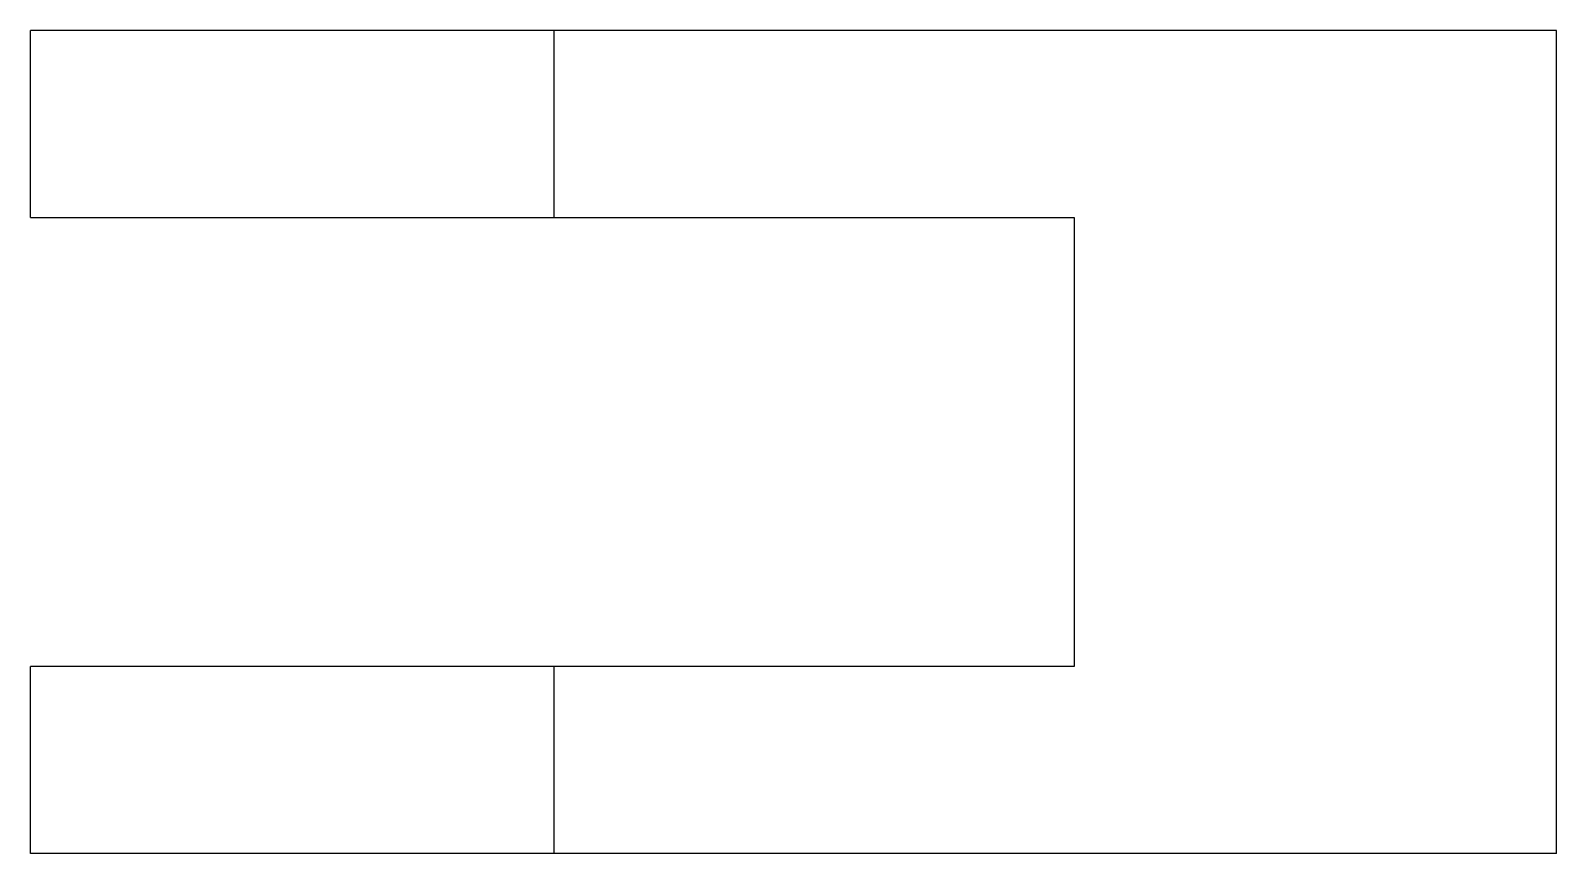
# Model space of a CAD drawing. Header units: metres. Extents: x -7.9 to 32.9, y -22 to 0.
import ezdxf

# ---------------------------------------------------------------- set-up
doc = ezdxf.new("R2010")
doc.units = ezdxf.units.M

msp = doc.modelspace()

# ---------------------------------------------------------------- linework, layer by layer
for points in [[(-7.9, -5), (-7.9, -4.9), (-7.9, -4.8), (-7.9, -4.7), (-7.9, -4.6), (-7.9, -4.5), (-7.9, -4.4), (-7.9, -4.3), (-7.9, -4.2), (-7.9, -4.1), (-7.9, -4), (-7.9, -3.9), (-7.9, -3.8), (-7.9, -3.7), (-7.9, -3.6), (-7.9, -3.5), (-7.9, -3.4), (-7.9, -3.3), (-7.9, -3.2), (-7.9, -3.1), (-7.9, -3), (-7.9, -2.9), (-7.9, -2.8), (-7.9, -2.7), (-7.9, -2.6), (-7.9, -2.5), (-7.9, -2.4), (-7.9, -2.3), (-7.9, -2.2), (-7.9, -2.1), (-7.9, -2), (-7.9, -1.9), (-7.9, -1.8), (-7.9, -1.7), (-7.9, -1.6), (-7.9, -1.5), (-7.9, -1.4), (-7.9, -1.3), (-7.9, -1.2), (-7.9, -1.1), (-7.9, -1), (-7.9, -0.9), (-7.9, -0.8), (-7.9, -0.7), (-7.9, -0.6), (-7.9, -0.5), (-7.9, -0.4), (-7.9, -0.3), (-7.9, -0.2), (-7.9, -0.1), (-7.9, 0)], [(6.1, 0), (6.051, 0), (6.002, 0), (5.953, 0), (5.862, 0), (5.717, 0), (5.572, 0), (5.427, 0), (5.207, 0), (4.973, 0), (4.74, 0), (4.484, 0), (4.174, 0), (3.863, 0), (3.553, 0), (3.199, 0), (2.827, 0), (2.456, 0), (2.078, 0), (1.664, 0), (1.249, 0), (0.835, 0), (0.408, 0), (-0.028, 0), (-0.464, 0), (-0.9, 0), (-1.336, 0), (-1.772, 0), (-2.208, 0), (-2.635, 0), (-3.049, 0), (-3.464, 0), (-3.878, 0), (-4.256, 0), (-4.627, 0), (-4.999, 0), (-5.353, 0), (-5.663, 0), (-5.974, 0), (-6.284, 0), (-6.54, 0), (-6.773, 0), (-7.007, 0), (-7.227, 0), (-7.372, 0), (-7.517, 0), (-7.662, 0), (-7.753, 0), (-7.802, 0), (-7.851, 0), (-7.9, 0)], [(6.1, -5), (6.1, -4.9), (6.1, -4.8), (6.1, -4.7), (6.1, -4.6), (6.1, -4.5), (6.1, -4.4), (6.1, -4.3), (6.1, -4.2), (6.1, -4.1), (6.1, -4), (6.1, -3.9), (6.1, -3.8), (6.1, -3.7), (6.1, -3.6), (6.1, -3.5), (6.1, -3.4), (6.1, -3.3), (6.1, -3.2), (6.1, -3.1), (6.1, -3), (6.1, -2.9), (6.1, -2.8), (6.1, -2.7), (6.1, -2.6), (6.1, -2.5), (6.1, -2.4), (6.1, -2.3), (6.1, -2.2), (6.1, -2.1), (6.1, -2), (6.1, -1.9), (6.1, -1.8), (6.1, -1.7), (6.1, -1.6), (6.1, -1.5), (6.1, -1.4), (6.1, -1.3), (6.1, -1.2), (6.1, -1.1), (6.1, -1), (6.1, -0.9), (6.1, -0.8), (6.1, -0.7), (6.1, -0.6), (6.1, -0.5), (6.1, -0.4), (6.1, -0.3), (6.1, -0.2), (6.1, -0.1), (6.1, 0)], [(32.9, 0), (32.364, 0), (31.828, 0), (31.292, 0), (30.756, 0), (30.22, 0), (29.684, 0), (29.148, 0), (28.612, 0), (28.076, 0), (27.54, 0), (27.004, 0), (26.468, 0), (25.932, 0), (25.396, 0), (24.86, 0), (24.324, 0), (23.788, 0), (23.252, 0), (22.716, 0), (22.18, 0), (21.644, 0), (21.108, 0), (20.572, 0), (20.036, 0), (19.5, 0), (18.964, 0), (18.428, 0), (17.892, 0), (17.356, 0), (16.82, 0), (16.284, 0), (15.748, 0), (15.212, 0), (14.676, 0), (14.14, 0), (13.604, 0), (13.068, 0), (12.532, 0), (11.996, 0), (11.46, 0), (10.924, 0), (10.388, 0), (9.852, 0), (9.316, 0), (8.78, 0), (8.244, 0), (7.708, 0), (7.172, 0), (6.636, 0), (6.1, 0)], [(32.9, -22), (32.9, -21.56), (32.9, -21.12), (32.9, -20.68), (32.9, -20.24), (32.9, -19.8), (32.9, -19.36), (32.9, -18.92), (32.9, -18.48), (32.9, -18.04), (32.9, -17.6), (32.9, -17.16), (32.9, -16.72), (32.9, -16.28), (32.9, -15.84), (32.9, -15.4), (32.9, -14.96), (32.9, -14.52), (32.9, -14.08), (32.9, -13.64), (32.9, -13.2), (32.9, -12.76), (32.9, -12.32), (32.9, -11.88), (32.9, -11.44), (32.9, -11), (32.9, -10.56), (32.9, -10.12), (32.9, -9.68), (32.9, -9.24), (32.9, -8.8), (32.9, -8.36), (32.9, -7.92), (32.9, -7.48), (32.9, -7.04), (32.9, -6.6), (32.9, -6.16), (32.9, -5.72), (32.9, -5.28), (32.9, -4.84), (32.9, -4.4), (32.9, -3.96), (32.9, -3.52), (32.9, -3.08), (32.9, -2.64), (32.9, -2.2), (32.9, -1.76), (32.9, -1.32), (32.9, -0.88), (32.9, -0.44), (32.9, 0)], [(-7.9, -5), (-7.851, -5), (-7.802, -5), (-7.753, -5), (-7.662, -5), (-7.517, -5), (-7.372, -5), (-7.227, -5), (-7.007, -5), (-6.773, -5), (-6.54, -5), (-6.284, -5), (-5.974, -5), (-5.663, -5), (-5.353, -5), (-4.999, -5), (-4.627, -5), (-4.256, -5), (-3.878, -5), (-3.464, -5), (-3.049, -5), (-2.635, -5), (-2.208, -5), (-1.772, -5), (-1.336, -5), (-0.9, -5), (-0.464, -5), (-0.028, -5), (0.408, -5), (0.835, -5), (1.249, -5), (1.664, -5), (2.078, -5), (2.456, -5), (2.827, -5), (3.199, -5), (3.553, -5), (3.863, -5), (4.174, -5), (4.484, -5), (4.74, -5), (4.973, -5), (5.207, -5), (5.427, -5), (5.572, -5), (5.717, -5), (5.862, -5), (5.953, -5), (6.002, -5), (6.051, -5), (6.1, -5)], [(6.1, -5), (6.378, -5), (6.656, -5), (6.934, -5), (7.212, -5), (7.49, -5), (7.768, -5), (8.046, -5), (8.324, -5), (8.602, -5), (8.88, -5), (9.158, -5), (9.436, -5), (9.714, -5), (9.992, -5), (10.27, -5), (10.548, -5), (10.826, -5), (11.104, -5), (11.382, -5), (11.66, -5), (11.938, -5), (12.216, -5), (12.494, -5), (12.772, -5), (13.05, -5), (13.328, -5), (13.606, -5), (13.884, -5), (14.162, -5), (14.44, -5), (14.718, -5), (14.996, -5), (15.274, -5), (15.552, -5), (15.83, -5), (16.108, -5), (16.386, -5), (16.664, -5), (16.942, -5), (17.22, -5), (17.498, -5), (17.776, -5), (18.054, -5), (18.332, -5), (18.61, -5), (18.888, -5), (19.166, -5), (19.444, -5), (19.722, -5), (20, -5)], [(20, -5), (20, -5.24), (20, -5.48), (20, -5.72), (20, -5.96), (20, -6.2), (20, -6.44), (20, -6.68), (20, -6.92), (20, -7.16), (20, -7.4), (20, -7.64), (20, -7.88), (20, -8.12), (20, -8.36), (20, -8.6), (20, -8.84), (20, -9.08), (20, -9.32), (20, -9.56), (20, -9.8), (20, -10.04), (20, -10.28), (20, -10.52), (20, -10.76), (20, -11), (20, -11.24), (20, -11.48), (20, -11.72), (20, -11.96), (20, -12.2), (20, -12.44), (20, -12.68), (20, -12.92), (20, -13.16), (20, -13.4), (20, -13.64), (20, -13.88), (20, -14.12), (20, -14.36), (20, -14.6), (20, -14.84), (20, -15.08), (20, -15.32), (20, -15.56), (20, -15.8), (20, -16.04), (20, -16.28), (20, -16.52), (20, -16.76), (20, -17)], [(6.1, -17), (6.051, -17), (6.002, -17), (5.953, -17), (5.862, -17), (5.717, -17), (5.572, -17), (5.427, -17), (5.207, -17), (4.973, -17), (4.74, -17), (4.484, -17), (4.174, -17), (3.863, -17), (3.553, -17), (3.199, -17), (2.827, -17), (2.456, -17), (2.078, -17), (1.664, -17), (1.249, -17), (0.835, -17), (0.408, -17), (-0.028, -17), (-0.464, -17), (-0.9, -17), (-1.336, -17), (-1.772, -17), (-2.208, -17), (-2.635, -17), (-3.049, -17), (-3.464, -17), (-3.878, -17), (-4.256, -17), (-4.627, -17), (-4.999, -17), (-5.353, -17), (-5.663, -17), (-5.974, -17), (-6.284, -17), (-6.54, -17), (-6.773, -17), (-7.007, -17), (-7.227, -17), (-7.372, -17), (-7.517, -17), (-7.662, -17), (-7.753, -17), (-7.802, -17), (-7.851, -17), (-7.9, -17)], [(-7.9, -22), (-7.9, -21.9), (-7.9, -21.8), (-7.9, -21.7), (-7.9, -21.6), (-7.9, -21.5), (-7.9, -21.4), (-7.9, -21.3), (-7.9, -21.2), (-7.9, -21.1), (-7.9, -21), (-7.9, -20.9), (-7.9, -20.8), (-7.9, -20.7), (-7.9, -20.6), (-7.9, -20.5), (-7.9, -20.4), (-7.9, -20.3), (-7.9, -20.2), (-7.9, -20.1), (-7.9, -20), (-7.9, -19.9), (-7.9, -19.8), (-7.9, -19.7), (-7.9, -19.6), (-7.9, -19.5), (-7.9, -19.4), (-7.9, -19.3), (-7.9, -19.2), (-7.9, -19.1), (-7.9, -19), (-7.9, -18.9), (-7.9, -18.8), (-7.9, -18.7), (-7.9, -18.6), (-7.9, -18.5), (-7.9, -18.4), (-7.9, -18.3), (-7.9, -18.2), (-7.9, -18.1), (-7.9, -18), (-7.9, -17.9), (-7.9, -17.8), (-7.9, -17.7), (-7.9, -17.6), (-7.9, -17.5), (-7.9, -17.4), (-7.9, -17.3), (-7.9, -17.2), (-7.9, -17.1), (-7.9, -17)], [(20, -17), (19.722, -17), (19.444, -17), (19.166, -17), (18.888, -17), (18.61, -17), (18.332, -17), (18.054, -17), (17.776, -17), (17.498, -17), (17.22, -17), (16.942, -17), (16.664, -17), (16.386, -17), (16.108, -17), (15.83, -17), (15.552, -17), (15.274, -17), (14.996, -17), (14.718, -17), (14.44, -17), (14.162, -17), (13.884, -17), (13.606, -17), (13.328, -17), (13.05, -17), (12.772, -17), (12.494, -17), (12.216, -17), (11.938, -17), (11.66, -17), (11.382, -17), (11.104, -17), (10.826, -17), (10.548, -17), (10.27, -17), (9.992, -17), (9.714, -17), (9.436, -17), (9.158, -17), (8.88, -17), (8.602, -17), (8.324, -17), (8.046, -17), (7.768, -17), (7.49, -17), (7.212, -17), (6.934, -17), (6.656, -17), (6.378, -17), (6.1, -17)], [(6.1, -22), (6.1, -21.9), (6.1, -21.8), (6.1, -21.7), (6.1, -21.6), (6.1, -21.5), (6.1, -21.4), (6.1, -21.3), (6.1, -21.2), (6.1, -21.1), (6.1, -21), (6.1, -20.9), (6.1, -20.8), (6.1, -20.7), (6.1, -20.6), (6.1, -20.5), (6.1, -20.4), (6.1, -20.3), (6.1, -20.2), (6.1, -20.1), (6.1, -20), (6.1, -19.9), (6.1, -19.8), (6.1, -19.7), (6.1, -19.6), (6.1, -19.5), (6.1, -19.4), (6.1, -19.3), (6.1, -19.2), (6.1, -19.1), (6.1, -19), (6.1, -18.9), (6.1, -18.8), (6.1, -18.7), (6.1, -18.6), (6.1, -18.5), (6.1, -18.4), (6.1, -18.3), (6.1, -18.2), (6.1, -18.1), (6.1, -18), (6.1, -17.9), (6.1, -17.8), (6.1, -17.7), (6.1, -17.6), (6.1, -17.5), (6.1, -17.4), (6.1, -17.3), (6.1, -17.2), (6.1, -17.1), (6.1, -17)], [(6.1, -22), (6.051, -22), (6.002, -22), (5.953, -22), (5.862, -22), (5.717, -22), (5.572, -22), (5.427, -22), (5.207, -22), (4.973, -22), (4.74, -22), (4.484, -22), (4.174, -22), (3.863, -22), (3.553, -22), (3.199, -22), (2.827, -22), (2.456, -22), (2.078, -22), (1.664, -22), (1.249, -22), (0.835, -22), (0.408, -22), (-0.028, -22), (-0.464, -22), (-0.9, -22), (-1.336, -22), (-1.772, -22), (-2.208, -22), (-2.635, -22), (-3.049, -22), (-3.464, -22), (-3.878, -22), (-4.256, -22), (-4.627, -22), (-4.999, -22), (-5.353, -22), (-5.663, -22), (-5.974, -22), (-6.284, -22), (-6.54, -22), (-6.773, -22), (-7.007, -22), (-7.227, -22), (-7.372, -22), (-7.517, -22), (-7.662, -22), (-7.753, -22), (-7.802, -22), (-7.851, -22), (-7.9, -22)], [(32.9, -22), (32.364, -22), (31.828, -22), (31.292, -22), (30.756, -22), (30.22, -22), (29.684, -22), (29.148, -22), (28.612, -22), (28.076, -22), (27.54, -22), (27.004, -22), (26.468, -22), (25.932, -22), (25.396, -22), (24.86, -22), (24.324, -22), (23.788, -22), (23.252, -22), (22.716, -22), (22.18, -22), (21.644, -22), (21.108, -22), (20.572, -22), (20.036, -22), (19.5, -22), (18.964, -22), (18.428, -22), (17.892, -22), (17.356, -22), (16.82, -22), (16.284, -22), (15.748, -22), (15.212, -22), (14.676, -22), (14.14, -22), (13.604, -22), (13.068, -22), (12.532, -22), (11.996, -22), (11.46, -22), (10.924, -22), (10.388, -22), (9.852, -22), (9.316, -22), (8.78, -22), (8.244, -22), (7.708, -22), (7.172, -22), (6.636, -22), (6.1, -22)]]:
    msp.add_lwpolyline(points)

doc.saveas('drawing.dxf')
